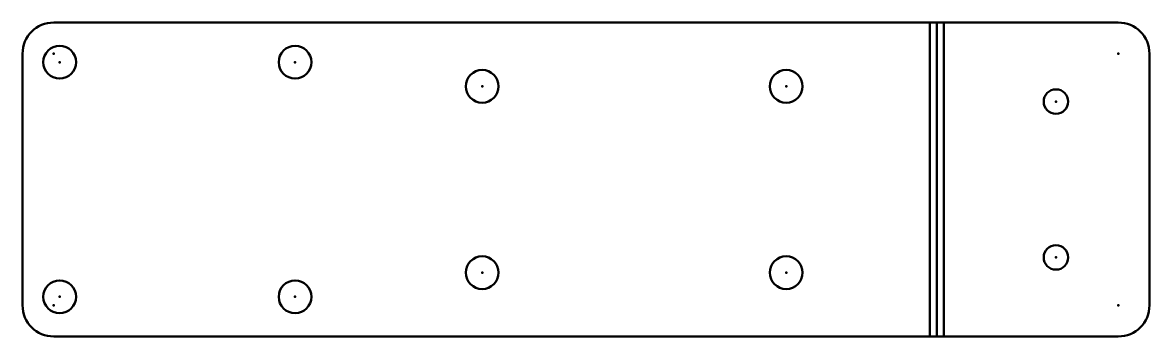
# Model space of a CAD drawing. Header units: millimetres. Extents: x -59.1 to 13.2, y -20.1 to 0.
import ezdxf

# ---------------------------------------------------------------- set-up
doc = ezdxf.new("R2010")
doc.units = ezdxf.units.MM
for name, color, linetype, lineweight in [('IV_ARC_CENTERS', 7, 'Continuous', 50), ('IV_BEND_DOWN', 7, 'Continuous', 50), ('IV_INTERIOR_PROFILES', 7, 'Continuous', 50), ('IV_OUTER_PROFILE', 7, 'Continuous', 50), ('IV_TANGENT', 7, 'Continuous', 50)]:
    doc.layers.add(name, color=color, linetype=linetype, lineweight=lineweight)

msp = doc.modelspace()

# ---------------------------------------------------------------- linework, layer by layer
at = {"layer": 'IV_ARC_CENTERS'}
for p in [(-57.089, -2), (11.19, -2), (-56.709, -2.545), (-41.609, -2.545), (-29.609, -4.095), (-10.109, -4.095), (7.19, -5.07), (7.19, -15.07), (-29.609, -16.045), (-10.109, -16.045), (-56.709, -17.595), (-41.609, -17.595), (-57.089, -18.14), (11.19, -18.14)]:
    msp.add_point(p, dxfattribs=at)
at = {"layer": 'IV_BEND_DOWN'}
msp.add_line((-0.45, -20.14), (-0.45, 0), dxfattribs=at)
at = {"layer": 'IV_INTERIOR_PROFILES'}
for centre, radius in [((-56.709, -2.545), 1.05), ((-41.609, -2.545), 1.05), ((-29.609, -4.095), 1.05), ((-10.109, -4.095), 1.05), ((7.19, -5.07), 0.784), ((7.19, -15.07), 0.784), ((-29.609, -16.045), 1.05), ((-10.109, -16.045), 1.05), ((-56.709, -17.595), 1.05), ((-41.609, -17.595), 1.05)]:
    msp.add_circle(centre, radius, dxfattribs=at)
at = {"layer": 'IV_OUTER_PROFILE'}
for p, q in [((-57.089, 0), (11.19, 0)), ((-59.089, -2), (-59.089, -18.14)), ((13.19, -2), (13.19, -18.14)), ((11.19, -20.14), (-57.089, -20.14))]:
    msp.add_line(p, q, dxfattribs=at)
for centre, start, end in [((-57.089, -2), 90, 180), ((11.19, -2), 0, 90), ((-57.089, -18.14), 180, 270), ((11.19, -18.14), 270, 0)]:
    msp.add_arc(centre, 2, start, end, dxfattribs=at)
at = {"layer": 'IV_TANGENT'}
for p, q in [((-0.899, -20.14), (-0.899, 0)), ((0, 0), (0, -20.14))]:
    msp.add_line(p, q, dxfattribs=at)

doc.saveas('drawing.dxf')
